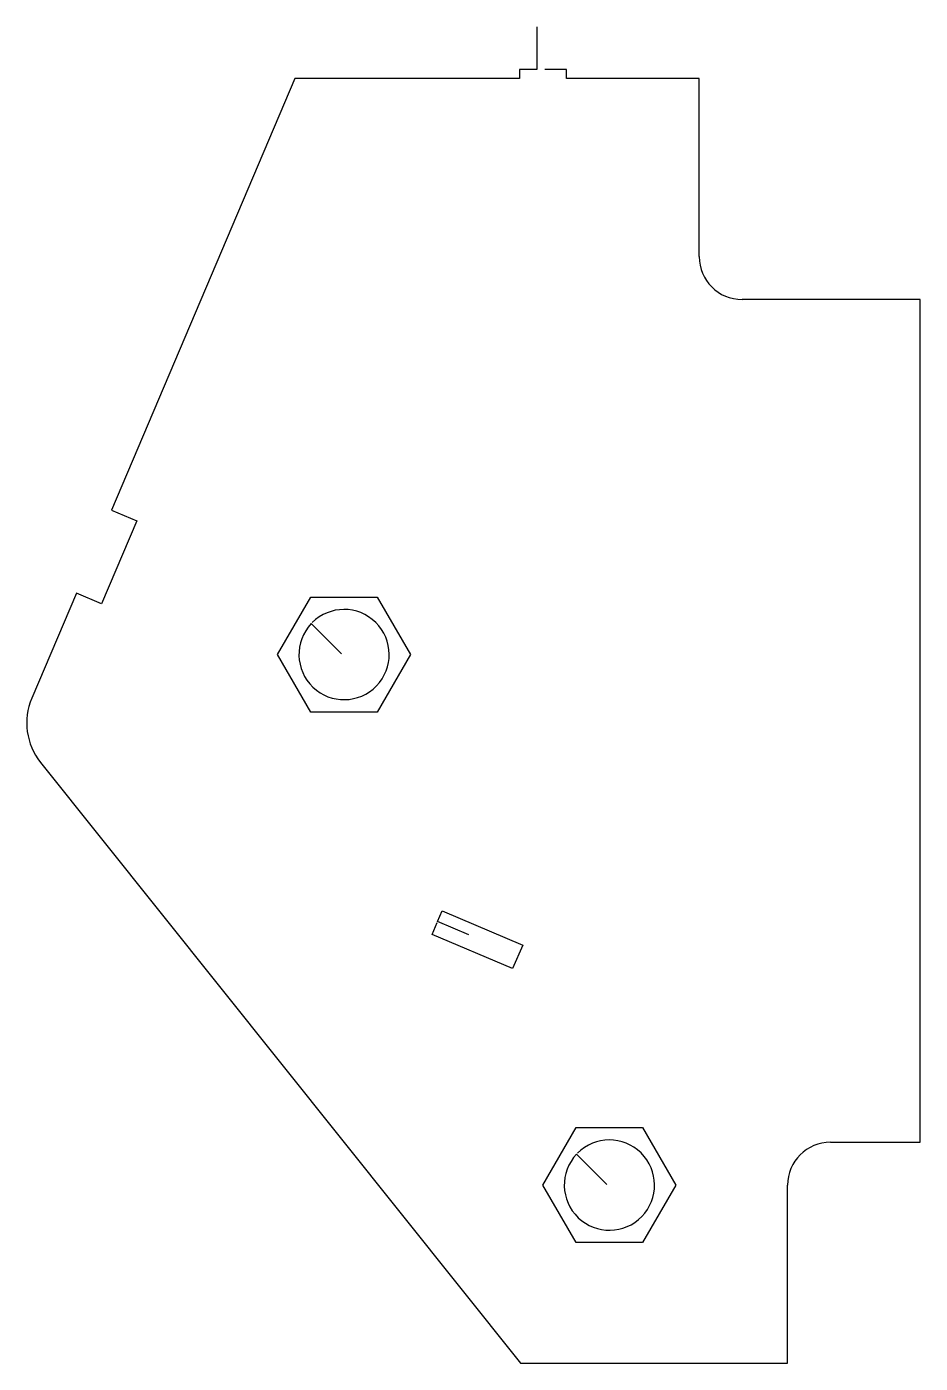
# Model space of a CAD drawing. Extents: x 1233 to 1334, y 1802 to 1954.
import ezdxf

# ---------------------------------------------------------------- set-up
doc = ezdxf.new("R2010")
doc.units = 0

msp = doc.modelspace()

# ---------------------------------------------------------------- linework, layer by layer
for p, q in [((1291.04, 1953.5), (1291.04, 1948.65)), ((1291.04, 1948.65), (1289.08, 1948.65)), ((1289.08, 1948.65), (1289.08, 1947.65)), ((1294.38, 1948.65), (1291.94, 1948.65)), ((1294.38, 1947.65), (1294.38, 1948.65)), ((1263.67, 1947.65), (1242.94, 1898.82)), ((1289.08, 1947.65), (1263.67, 1947.65)), ((1309.38, 1947.65), (1294.38, 1947.65)), ((1309.38, 1927.5), (1309.38, 1947.65)), ((1334.38, 1922.65), (1314.23, 1922.65)), ((1334.38, 1827.35), (1334.38, 1922.65)), ((1242.94, 1898.82), (1245.8, 1897.61)), ((1245.8, 1897.61), (1241.81, 1888.22)), ((1238.96, 1889.43), (1233.92, 1877.56)), ((1241.81, 1888.22), (1238.96, 1889.43)), ((1261.72, 1882.5), (1265.48, 1889)), ((1265.48, 1889), (1272.98, 1889)), ((1272.98, 1889), (1276.74, 1882.5)), ((1268.95, 1882.57), (1265.52, 1886)), ((1265.48, 1876), (1261.72, 1882.5)), ((1276.74, 1882.5), (1272.98, 1876)), ((1272.98, 1876), (1265.48, 1876)), ((1234.91, 1870.3), (1289.16, 1802.35)), ((1279.8, 1852.32), (1280.31, 1853.52)), ((1280.31, 1853.52), (1289.43, 1849.65)), ((1279.18, 1850.85), (1279.75, 1852.18)), ((1283.35, 1850.81), (1279.8, 1852.32)), ((1288.29, 1846.98), (1279.18, 1850.85)), ((1289.43, 1849.65), (1288.29, 1846.98)), ((1291.72, 1822.5), (1295.48, 1829)), ((1295.48, 1829), (1302.98, 1829)), ((1302.98, 1829), (1306.74, 1822.5)), ((1298.95, 1822.57), (1295.52, 1826)), ((1324.23, 1827.35), (1334.38, 1827.35)), ((1295.48, 1816), (1291.72, 1822.5)), ((1306.74, 1822.5), (1302.98, 1816)), ((1319.38, 1802.35), (1319.38, 1822.5)), ((1302.98, 1816), (1295.48, 1816)), ((1289.16, 1802.35), (1319.38, 1802.35))]:
    msp.add_line(p, q)
for centre, radius, start, end in [((1314.23, 1927.5), 4.85, 180, 270), ((1269.23, 1882.5), 5.1, 136.6683, 135), ((1240.5, 1874.76), 7.15, 156.9487, 218.5847), ((1299.23, 1822.5), 5.1, 136.6683, 135), ((1324.23, 1822.5), 4.85, 90, 180)]:
    msp.add_arc(centre, radius, start, end)

doc.saveas('drawing.dxf')
